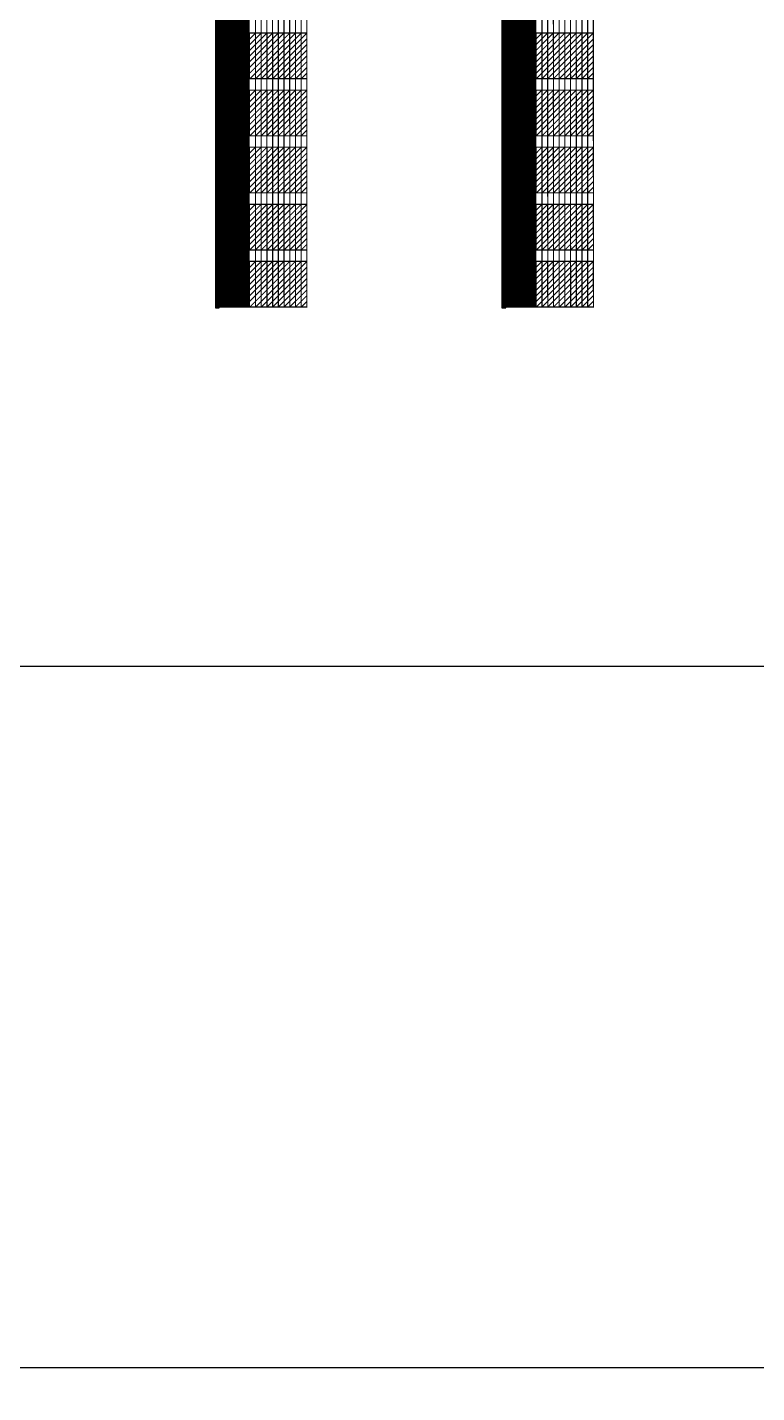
# Model space of a CAD drawing. Header units: millimetres. Extents: x -51 to 51, y -51 to 51.
# Drawn here: x -0.05 to 6.34, y -28.61 to -16.65 of the extents above; entities that cross this region are included whole.
import ezdxf

# ---------------------------------------------------------------- set-up
doc = ezdxf.new("R2010")
doc.units = ezdxf.units.MM
doc.linetypes.add('DASHED', pattern=[19.05, 12.7, -6.35])
for name, color, linetype in [('bottom_SU8', 5, 'Continuous'), ('metal', 43, 'Continuous'), ('Pt_pads', 1, 'Continuous'), ('reference', 18, 'DASHED')]:
    doc.layers.add(name, color=color, linetype=linetype)
doc.layers.add('top SU-8', color=3, linetype='Continuous', transparency=0.63)

msp = doc.modelspace()

# ---------------------------------------------------------------- linework, layer by layer
at = {"layer": 'bottom_SU8', "transparency": 33554544}
for points, const_width in [([(1.747, 5.93), (1.747, -19.102)], 0.3), ([(4.256, 5.93), (4.256, -19.102)], 0.3), ([(1.948, -19.096), (1.944, -3.196)], 0.01), ([(1.998, -19.096), (1.994, -3.196)], 0.01), ([(2.048, -19.096), (2.044, -3.196)], 0.01), ([(2.098, -19.096), (2.094, -3.196)], 0.01), ([(2.148, -19.096), (2.144, -3.196)], 0.01), ([(2.198, -19.096), (2.194, -3.196)], 0.01), ([(2.248, -19.096), (2.244, -3.196)], 0.01), ([(2.298, -19.096), (2.294, -3.196)], 0.01), ([(2.348, -19.096), (2.344, -3.196)], 0.01), ([(2.398, -19.096), (2.394, -3.192)], 0.01), ([(4.457, -19.096), (4.453, -3.196)], 0.01), ([(4.507, -19.096), (4.503, -3.196)], 0.01), ([(4.557, -19.096), (4.553, -3.196)], 0.01), ([(4.607, -19.096), (4.603, -3.196)], 0.01), ([(4.657, -19.096), (4.653, -3.196)], 0.01), ([(4.707, -19.096), (4.703, -3.196)], 0.01), ([(4.757, -19.096), (4.753, -3.196)], 0.01), ([(4.807, -19.096), (4.803, -3.196)], 0.01), ([(4.857, -19.096), (4.853, -3.196)], 0.01), ([(4.907, -19.096), (4.903, -3.192)], 0.01), ([(1.863, -16.831), (1.998, -16.696)], 0.01), ([(1.863, -16.881), (2.048, -16.696)], 0.01), ([(1.863, -16.931), (2.098, -16.696)], 0.01), ([(1.863, -16.981), (2.148, -16.696)], 0.01), ([(1.863, -17.031), (2.198, -16.696)], 0.01), ([(1.863, -17.081), (2.248, -16.696)], 0.01), ([(1.863, -16.696), (2.403, -16.696)], 0.01), ([(1.863, -16.781), (1.948, -16.696)], 0.01), ([(1.898, -17.096), (2.298, -16.696)], 0.01), ([(1.948, -17.096), (2.348, -16.696)], 0.01), ([(1.948, -17.096), (1.948, -16.696)], 0.01), ([(1.998, -17.096), (2.398, -16.696)], 0.01), ([(1.998, -17.096), (1.998, -16.696)], 0.01), ([(2.048, -17.096), (2.048, -16.696)], 0.01), ([(2.048, -17.096), (2.398, -16.746)], 0.01), ([(2.098, -17.096), (2.098, -16.696)], 0.01), ([(2.148, -17.096), (2.148, -16.696)], 0.01), ([(2.198, -17.096), (2.198, -16.696)], 0.01), ([(2.248, -17.096), (2.248, -16.696)], 0.01), ([(2.298, -17.096), (2.298, -16.696)], 0.01), ([(2.348, -17.096), (2.348, -16.696)], 0.01), ([(2.398, -17.096), (2.398, -16.696)], 0.01), ([(4.372, -16.831), (4.506, -16.696)], 0.01), ([(4.372, -16.881), (4.556, -16.696)], 0.01), ([(4.372, -16.931), (4.606, -16.696)], 0.01), ([(4.372, -16.981), (4.656, -16.696)], 0.01), ([(4.372, -17.031), (4.706, -16.696)], 0.01), ([(4.372, -17.081), (4.756, -16.696)], 0.01), ([(4.372, -16.696), (4.912, -16.696)], 0.01), ([(4.372, -16.781), (4.456, -16.696)], 0.01), ([(4.407, -17.096), (4.806, -16.696)], 0.01), ([(4.457, -17.096), (4.456, -16.696)], 0.01), ([(4.457, -17.096), (4.856, -16.696)], 0.01), ([(4.507, -17.096), (4.506, -16.696)], 0.01), ([(4.507, -17.096), (4.906, -16.696)], 0.01), ([(4.557, -17.096), (4.556, -16.696)], 0.01), ([(4.557, -17.096), (4.907, -16.746)], 0.01), ([(4.607, -17.096), (4.606, -16.696)], 0.01), ([(4.657, -17.096), (4.656, -16.696)], 0.01), ([(4.707, -17.096), (4.706, -16.696)], 0.01), ([(4.757, -17.096), (4.756, -16.696)], 0.01), ([(4.807, -17.096), (4.806, -16.696)], 0.01), ([(4.857, -17.096), (4.856, -16.696)], 0.01), ([(4.907, -17.096), (4.906, -16.696)], 0.01), ([(2.098, -17.096), (2.398, -16.796)], 0.01), ([(2.148, -17.096), (2.398, -16.846)], 0.01), ([(4.607, -17.096), (4.907, -16.796)], 0.01), ([(4.657, -17.096), (4.907, -16.846)], 0.01), ([(2.198, -17.096), (2.398, -16.896)], 0.01), ([(2.248, -17.096), (2.398, -16.946)], 0.01), ([(4.707, -17.096), (4.907, -16.896)], 0.01), ([(4.757, -17.096), (4.907, -16.946)], 0.01), ([(1.863, -17.096), (2.403, -17.096)], 0.01), ([(2.298, -17.096), (2.398, -16.996)], 0.01), ([(2.348, -17.096), (2.398, -17.046)], 0.01), ([(4.372, -17.096), (4.912, -17.096)], 0.01), ([(4.807, -17.096), (4.907, -16.996)], 0.01), ([(4.857, -17.096), (4.907, -17.046)], 0.01), ([(1.863, -17.331), (1.998, -17.196)], 0.01), ([(1.863, -17.381), (2.048, -17.196)], 0.01), ([(1.863, -17.431), (2.098, -17.196)], 0.01), ([(1.863, -17.481), (2.148, -17.196)], 0.01), ([(1.863, -17.531), (2.198, -17.196)], 0.01), ([(1.863, -17.581), (2.248, -17.196)], 0.01), ([(1.863, -17.196), (2.403, -17.196)], 0.01), ([(1.863, -17.281), (1.948, -17.196)], 0.01), ([(1.898, -17.596), (2.298, -17.196)], 0.01), ([(1.948, -17.596), (2.348, -17.196)], 0.01), ([(1.948, -17.596), (1.948, -17.196)], 0.01), ([(1.998, -17.596), (2.398, -17.196)], 0.01), ([(1.998, -17.596), (1.998, -17.196)], 0.01), ([(2.048, -17.596), (2.048, -17.196)], 0.01), ([(2.098, -17.596), (2.098, -17.196)], 0.01), ([(2.148, -17.596), (2.148, -17.196)], 0.01), ([(2.198, -17.596), (2.198, -17.196)], 0.01), ([(2.248, -17.596), (2.248, -17.196)], 0.01), ([(2.298, -17.596), (2.298, -17.196)], 0.01), ([(2.348, -17.596), (2.348, -17.196)], 0.01), ([(2.398, -17.596), (2.398, -17.196)], 0.01), ([(4.372, -17.331), (4.506, -17.196)], 0.01), ([(4.372, -17.381), (4.556, -17.196)], 0.01), ([(4.372, -17.431), (4.606, -17.196)], 0.01), ([(4.372, -17.481), (4.656, -17.196)], 0.01), ([(4.372, -17.531), (4.706, -17.196)], 0.01), ([(4.372, -17.581), (4.756, -17.196)], 0.01), ([(4.372, -17.196), (4.912, -17.196)], 0.01), ([(4.372, -17.281), (4.456, -17.196)], 0.01), ([(4.407, -17.596), (4.806, -17.196)], 0.01), ([(4.457, -17.596), (4.456, -17.196)], 0.01), ([(4.457, -17.596), (4.856, -17.196)], 0.01), ([(4.507, -17.596), (4.506, -17.196)], 0.01), ([(4.507, -17.596), (4.906, -17.196)], 0.01), ([(4.557, -17.596), (4.556, -17.196)], 0.01), ([(4.607, -17.596), (4.606, -17.196)], 0.01), ([(4.657, -17.596), (4.656, -17.196)], 0.01), ([(4.707, -17.596), (4.706, -17.196)], 0.01), ([(4.757, -17.596), (4.756, -17.196)], 0.01), ([(4.807, -17.596), (4.806, -17.196)], 0.01), ([(4.857, -17.596), (4.856, -17.196)], 0.01), ([(4.907, -17.596), (4.906, -17.196)], 0.01), ([(2.048, -17.596), (2.398, -17.246)], 0.01), ([(2.098, -17.596), (2.398, -17.296)], 0.01), ([(2.148, -17.596), (2.398, -17.346)], 0.01), ([(4.557, -17.596), (4.907, -17.246)], 0.01), ([(4.607, -17.596), (4.907, -17.296)], 0.01), ([(4.657, -17.596), (4.907, -17.346)], 0.01), ([(2.198, -17.596), (2.398, -17.396)], 0.01), ([(2.248, -17.596), (2.398, -17.446)], 0.01), ([(4.707, -17.596), (4.907, -17.396)], 0.01), ([(4.757, -17.596), (4.907, -17.446)], 0.01), ([(2.298, -17.596), (2.398, -17.496)], 0.01), ([(2.348, -17.596), (2.398, -17.546)], 0.01), ([(4.807, -17.596), (4.907, -17.496)], 0.01), ([(4.857, -17.596), (4.907, -17.546)], 0.01), ([(1.863, -17.596), (2.403, -17.596)], 0.01), ([(1.863, -17.831), (1.998, -17.696)], 0.01), ([(1.863, -17.881), (2.048, -17.696)], 0.01), ([(1.863, -17.931), (2.098, -17.696)], 0.01), ([(1.863, -17.981), (2.148, -17.696)], 0.01), ([(1.863, -18.031), (2.198, -17.696)], 0.01), ([(1.863, -18.081), (2.248, -17.696)], 0.01), ([(1.863, -17.696), (2.403, -17.696)], 0.01), ([(1.863, -17.781), (1.948, -17.696)], 0.01), ([(1.898, -18.096), (2.298, -17.696)], 0.01), ([(1.948, -18.096), (2.348, -17.696)], 0.01), ([(1.948, -18.096), (1.948, -17.696)], 0.01), ([(1.998, -18.096), (2.398, -17.696)], 0.01), ([(1.998, -18.096), (1.998, -17.696)], 0.01), ([(2.048, -18.096), (2.048, -17.696)], 0.01), ([(2.098, -18.096), (2.098, -17.696)], 0.01), ([(2.148, -18.096), (2.148, -17.696)], 0.01), ([(2.198, -18.096), (2.198, -17.696)], 0.01), ([(2.248, -18.096), (2.248, -17.696)], 0.01), ([(2.298, -18.096), (2.298, -17.696)], 0.01), ([(2.348, -18.096), (2.348, -17.696)], 0.01), ([(2.398, -18.096), (2.398, -17.696)], 0.01), ([(4.372, -17.596), (4.912, -17.596)], 0.01), ([(4.372, -17.831), (4.506, -17.696)], 0.01), ([(4.372, -17.881), (4.556, -17.696)], 0.01), ([(4.372, -17.931), (4.606, -17.696)], 0.01), ([(4.372, -17.981), (4.656, -17.696)], 0.01), ([(4.372, -18.031), (4.706, -17.696)], 0.01), ([(4.372, -18.081), (4.756, -17.696)], 0.01), ([(4.372, -17.696), (4.912, -17.696)], 0.01), ([(4.372, -17.781), (4.456, -17.696)], 0.01), ([(4.407, -18.096), (4.806, -17.696)], 0.01), ([(4.457, -18.096), (4.456, -17.696)], 0.01), ([(4.457, -18.096), (4.856, -17.696)], 0.01), ([(4.507, -18.096), (4.506, -17.696)], 0.01), ([(4.507, -18.096), (4.906, -17.696)], 0.01), ([(4.557, -18.096), (4.556, -17.696)], 0.01), ([(4.607, -18.096), (4.606, -17.696)], 0.01), ([(4.657, -18.096), (4.656, -17.696)], 0.01), ([(4.707, -18.096), (4.706, -17.696)], 0.01), ([(4.757, -18.096), (4.756, -17.696)], 0.01), ([(4.807, -18.096), (4.806, -17.696)], 0.01), ([(4.857, -18.096), (4.856, -17.696)], 0.01), ([(4.907, -18.096), (4.906, -17.696)], 0.01), ([(2.048, -18.096), (2.398, -17.746)], 0.01), ([(2.098, -18.096), (2.398, -17.796)], 0.01), ([(4.557, -18.096), (4.907, -17.746)], 0.01), ([(4.607, -18.096), (4.907, -17.796)], 0.01), ([(2.148, -18.096), (2.398, -17.846)], 0.01), ([(2.198, -18.096), (2.398, -17.896)], 0.01), ([(2.248, -18.096), (2.398, -17.946)], 0.01), ([(4.657, -18.096), (4.907, -17.846)], 0.01), ([(4.707, -18.096), (4.907, -17.896)], 0.01), ([(4.757, -18.096), (4.907, -17.946)], 0.01), ([(2.298, -18.096), (2.398, -17.996)], 0.01), ([(2.348, -18.096), (2.398, -18.046)], 0.01), ([(4.807, -18.096), (4.907, -17.996)], 0.01), ([(4.857, -18.096), (4.907, -18.046)], 0.01), ([(1.863, -18.096), (2.403, -18.096)], 0.01), ([(4.372, -18.096), (4.912, -18.096)], 0.01), ([(1.863, -18.331), (1.998, -18.196)], 0.01), ([(1.863, -18.381), (2.048, -18.196)], 0.01), ([(1.863, -18.431), (2.098, -18.196)], 0.01), ([(1.863, -18.481), (2.148, -18.196)], 0.01), ([(1.863, -18.531), (2.198, -18.196)], 0.01), ([(1.863, -18.581), (2.248, -18.196)], 0.01), ([(1.863, -18.196), (2.403, -18.196)], 0.01), ([(1.863, -18.281), (1.948, -18.196)], 0.01), ([(1.898, -18.596), (2.298, -18.196)], 0.01), ([(1.948, -18.596), (2.348, -18.196)], 0.01), ([(1.948, -18.596), (1.948, -18.196)], 0.01), ([(1.998, -18.596), (2.398, -18.196)], 0.01), ([(1.998, -18.596), (1.998, -18.196)], 0.01), ([(2.048, -18.596), (2.048, -18.196)], 0.01), ([(2.048, -18.596), (2.398, -18.246)], 0.01), ([(2.098, -18.596), (2.098, -18.196)], 0.01), ([(2.098, -18.596), (2.398, -18.296)], 0.01), ([(2.148, -18.596), (2.148, -18.196)], 0.01), ([(2.198, -18.596), (2.198, -18.196)], 0.01), ([(2.248, -18.596), (2.248, -18.196)], 0.01), ([(2.298, -18.596), (2.298, -18.196)], 0.01), ([(2.348, -18.596), (2.348, -18.196)], 0.01), ([(2.398, -18.596), (2.398, -18.196)], 0.01), ([(4.372, -18.331), (4.506, -18.196)], 0.01), ([(4.372, -18.381), (4.556, -18.196)], 0.01), ([(4.372, -18.431), (4.606, -18.196)], 0.01), ([(4.372, -18.481), (4.656, -18.196)], 0.01), ([(4.372, -18.531), (4.706, -18.196)], 0.01), ([(4.372, -18.581), (4.756, -18.196)], 0.01), ([(4.372, -18.196), (4.912, -18.196)], 0.01), ([(4.372, -18.281), (4.456, -18.196)], 0.01), ([(4.407, -18.596), (4.806, -18.196)], 0.01), ([(4.457, -18.596), (4.456, -18.196)], 0.01), ([(4.457, -18.596), (4.856, -18.196)], 0.01), ([(4.507, -18.596), (4.506, -18.196)], 0.01), ([(4.507, -18.596), (4.906, -18.196)], 0.01), ([(4.557, -18.596), (4.556, -18.196)], 0.01), ([(4.557, -18.596), (4.907, -18.246)], 0.01), ([(4.607, -18.596), (4.606, -18.196)], 0.01), ([(4.607, -18.596), (4.907, -18.296)], 0.01), ([(4.657, -18.596), (4.656, -18.196)], 0.01), ([(4.707, -18.596), (4.706, -18.196)], 0.01), ([(4.757, -18.596), (4.756, -18.196)], 0.01), ([(4.807, -18.596), (4.806, -18.196)], 0.01), ([(4.857, -18.596), (4.856, -18.196)], 0.01), ([(4.907, -18.596), (4.906, -18.196)], 0.01), ([(2.148, -18.596), (2.398, -18.346)], 0.01), ([(2.198, -18.596), (2.398, -18.396)], 0.01), ([(4.657, -18.596), (4.907, -18.346)], 0.01), ([(4.707, -18.596), (4.907, -18.396)], 0.01), ([(2.248, -18.596), (2.398, -18.446)], 0.01), ([(2.298, -18.596), (2.398, -18.496)], 0.01), ([(4.757, -18.596), (4.907, -18.446)], 0.01), ([(4.807, -18.596), (4.907, -18.496)], 0.01), ([(1.863, -18.596), (2.403, -18.596)], 0.01), ([(2.348, -18.596), (2.398, -18.546)], 0.01), ([(4.372, -18.596), (4.912, -18.596)], 0.01), ([(4.857, -18.596), (4.907, -18.546)], 0.01), ([(1.863, -18.831), (1.998, -18.696)], 0.01), ([(1.863, -18.881), (2.048, -18.696)], 0.01), ([(1.863, -18.931), (2.098, -18.696)], 0.01), ([(1.863, -18.981), (2.148, -18.696)], 0.01), ([(1.863, -19.031), (2.198, -18.696)], 0.01), ([(1.863, -19.081), (2.248, -18.696)], 0.01), ([(1.863, -18.696), (2.403, -18.696)], 0.01), ([(1.863, -18.781), (1.948, -18.696)], 0.01), ([(1.898, -19.096), (2.298, -18.696)], 0.01), ([(1.948, -19.096), (2.348, -18.696)], 0.01), ([(1.948, -19.096), (1.948, -18.696)], 0.01), ([(1.998, -19.096), (2.398, -18.696)], 0.01), ([(1.998, -19.096), (1.998, -18.696)], 0.01), ([(2.048, -19.096), (2.048, -18.696)], 0.01), ([(2.048, -19.096), (2.398, -18.746)], 0.01), ([(2.098, -19.096), (2.098, -18.696)], 0.01), ([(2.148, -19.096), (2.148, -18.696)], 0.01), ([(2.198, -19.096), (2.198, -18.696)], 0.01), ([(2.248, -19.096), (2.248, -18.696)], 0.01), ([(2.298, -19.096), (2.298, -18.696)], 0.01), ([(2.348, -19.096), (2.348, -18.696)], 0.01), ([(2.398, -19.096), (2.398, -18.696)], 0.01), ([(4.372, -18.831), (4.506, -18.696)], 0.01), ([(4.372, -18.881), (4.556, -18.696)], 0.01), ([(4.372, -18.931), (4.606, -18.696)], 0.01), ([(4.372, -18.981), (4.656, -18.696)], 0.01), ([(4.372, -19.031), (4.706, -18.696)], 0.01), ([(4.372, -19.081), (4.756, -18.696)], 0.01), ([(4.372, -18.696), (4.912, -18.696)], 0.01), ([(4.372, -18.781), (4.456, -18.696)], 0.01), ([(4.407, -19.096), (4.806, -18.696)], 0.01), ([(4.457, -19.096), (4.456, -18.696)], 0.01), ([(4.457, -19.096), (4.856, -18.696)], 0.01), ([(4.507, -19.096), (4.506, -18.696)], 0.01), ([(4.507, -19.096), (4.906, -18.696)], 0.01), ([(4.557, -19.096), (4.556, -18.696)], 0.01), ([(4.557, -19.096), (4.907, -18.746)], 0.01), ([(4.607, -19.096), (4.606, -18.696)], 0.01), ([(4.657, -19.096), (4.656, -18.696)], 0.01), ([(4.707, -19.096), (4.706, -18.696)], 0.01), ([(4.757, -19.096), (4.756, -18.696)], 0.01), ([(4.807, -19.096), (4.806, -18.696)], 0.01), ([(4.857, -19.096), (4.856, -18.696)], 0.01), ([(4.907, -19.096), (4.906, -18.696)], 0.01), ([(2.098, -19.096), (2.398, -18.796)], 0.01), ([(2.148, -19.096), (2.398, -18.846)], 0.01), ([(2.198, -19.096), (2.398, -18.896)], 0.01), ([(4.607, -19.096), (4.907, -18.796)], 0.01), ([(4.657, -19.096), (4.907, -18.846)], 0.01), ([(4.707, -19.096), (4.907, -18.896)], 0.01), ([(2.248, -19.096), (2.398, -18.946)], 0.01), ([(2.298, -19.096), (2.398, -18.996)], 0.01), ([(4.757, -19.096), (4.907, -18.946)], 0.01), ([(4.807, -19.096), (4.907, -18.996)], 0.01), ([(1.863, -19.096), (2.403, -19.096)], 0.01), ([(2.348, -19.096), (2.398, -19.046)], 0.01), ([(4.372, -19.096), (4.912, -19.096)], 0.01), ([(4.857, -19.096), (4.907, -19.046)], 0.01)]:
    msp.add_lwpolyline(points, dxfattribs=dict(at, const_width=const_width))
at = {"layer": 'metal', "transparency": 33554544}
for points, const_width in [([(1.641, -17.096), (1.641, 7.055)], 0.004), ([(4.15, -17.096), (4.15, 7.055)], 0.004), ([(1.632, -17.596), (1.632, 6.458)], 0.004), ([(4.141, -17.596), (4.141, 6.458)], 0.004), ([(1.623, -18.096), (1.623, 6.456)], 0.004), ([(4.132, -18.096), (4.132, 6.456)], 0.004), ([(1.605, -19.096), (1.605, 5.889)], 0.004), ([(1.614, -18.596), (1.614, 5.894)], 0.004), ([(4.114, -19.096), (4.114, 5.889)], 0.004), ([(4.123, -18.596), (4.123, 5.894)], 0.004), ([(1.888, -16.805), (1.998, -16.696)], 0.006), ([(1.888, -16.855), (2.048, -16.696)], 0.006), ([(1.888, -16.906), (2.098, -16.696)], 0.006), ([(1.888, -16.956), (2.148, -16.696)], 0.006), ([(1.888, -17.006), (2.198, -16.696)], 0.006), ([(1.888, -17.056), (2.248, -16.696)], 0.006), ([(1.888, -16.696), (2.401, -16.696)], 0.006), ([(1.888, -16.755), (1.948, -16.696)], 0.006), ([(1.898, -17.096), (2.298, -16.696)], 0.006), ([(1.948, -17.096), (2.348, -16.696)], 0.006), ([(1.948, -17.096), (1.948, -16.696)], 0.006), ([(1.998, -17.096), (2.398, -16.696)], 0.006), ([(1.998, -17.096), (1.998, -16.696)], 0.006), ([(2.048, -17.096), (2.048, -16.696)], 0.006), ([(2.048, -17.096), (2.398, -16.746)], 0.006), ([(2.098, -17.096), (2.098, -16.696)], 0.006), ([(2.148, -17.096), (2.148, -16.696)], 0.006), ([(2.198, -17.096), (2.198, -16.696)], 0.006), ([(2.248, -17.096), (2.248, -16.696)], 0.006), ([(2.298, -17.096), (2.298, -16.696)], 0.006), ([(2.348, -17.096), (2.348, -16.696)], 0.006), ([(2.398, -17.096), (2.398, -16.696)], 0.006), ([(4.397, -16.805), (4.506, -16.696)], 0.006), ([(4.397, -16.855), (4.556, -16.696)], 0.006), ([(4.397, -16.906), (4.606, -16.696)], 0.006), ([(4.397, -16.956), (4.656, -16.696)], 0.006), ([(4.397, -17.006), (4.706, -16.696)], 0.006), ([(4.397, -17.056), (4.756, -16.696)], 0.006), ([(4.397, -16.696), (4.909, -16.696)], 0.006), ([(4.397, -16.755), (4.456, -16.696)], 0.006), ([(4.407, -17.096), (4.806, -16.696)], 0.006), ([(4.457, -17.096), (4.456, -16.696)], 0.006), ([(4.457, -17.096), (4.856, -16.696)], 0.006), ([(4.507, -17.096), (4.506, -16.696)], 0.006), ([(4.507, -17.096), (4.906, -16.696)], 0.006), ([(4.557, -17.096), (4.556, -16.696)], 0.006), ([(4.557, -17.096), (4.907, -16.746)], 0.006), ([(4.607, -17.096), (4.606, -16.696)], 0.006), ([(4.657, -17.096), (4.656, -16.696)], 0.006), ([(4.707, -17.096), (4.706, -16.696)], 0.006), ([(4.757, -17.096), (4.756, -16.696)], 0.006), ([(4.807, -17.096), (4.806, -16.696)], 0.006), ([(4.857, -17.096), (4.856, -16.696)], 0.006), ([(4.907, -17.096), (4.906, -16.696)], 0.006), ([(2.098, -17.096), (2.398, -16.796)], 0.006), ([(2.148, -17.096), (2.398, -16.846)], 0.006), ([(4.607, -17.096), (4.907, -16.796)], 0.006), ([(4.657, -17.096), (4.907, -16.846)], 0.006), ([(2.198, -17.096), (2.398, -16.896)], 0.006), ([(2.248, -17.096), (2.398, -16.946)], 0.006), ([(4.707, -17.096), (4.907, -16.896)], 0.006), ([(4.757, -17.096), (4.907, -16.946)], 0.006), ([(1.886, -17.096), (2.401, -17.096)], 0.006), ([(2.298, -17.096), (2.398, -16.996)], 0.006), ([(2.348, -17.096), (2.398, -17.046)], 0.006), ([(4.395, -17.096), (4.91, -17.096)], 0.006), ([(4.807, -17.096), (4.907, -16.996)], 0.006), ([(4.857, -17.096), (4.907, -17.046)], 0.006), ([(1.888, -17.305), (1.998, -17.196)], 0.006), ([(1.888, -17.355), (2.048, -17.196)], 0.006), ([(1.888, -17.406), (2.098, -17.196)], 0.006), ([(1.888, -17.456), (2.148, -17.196)], 0.006), ([(1.888, -17.506), (2.198, -17.196)], 0.006), ([(1.888, -17.556), (2.248, -17.196)], 0.006), ([(1.888, -17.196), (2.401, -17.196)], 0.006), ([(1.888, -17.255), (1.948, -17.196)], 0.006), ([(1.898, -17.596), (2.298, -17.196)], 0.006), ([(1.948, -17.596), (2.348, -17.196)], 0.006), ([(1.948, -17.596), (1.948, -17.196)], 0.006), ([(1.998, -17.596), (2.398, -17.196)], 0.006), ([(1.998, -17.596), (1.998, -17.196)], 0.006), ([(2.048, -17.596), (2.048, -17.196)], 0.006), ([(2.098, -17.596), (2.098, -17.196)], 0.006), ([(2.148, -17.596), (2.148, -17.196)], 0.006), ([(2.198, -17.596), (2.198, -17.196)], 0.006), ([(2.248, -17.596), (2.248, -17.196)], 0.006), ([(2.298, -17.596), (2.298, -17.196)], 0.006), ([(2.348, -17.596), (2.348, -17.196)], 0.006), ([(2.398, -17.596), (2.398, -17.196)], 0.006), ([(4.397, -17.305), (4.506, -17.196)], 0.006), ([(4.397, -17.355), (4.556, -17.196)], 0.006), ([(4.397, -17.406), (4.606, -17.196)], 0.006), ([(4.397, -17.456), (4.656, -17.196)], 0.006), ([(4.397, -17.506), (4.706, -17.196)], 0.006), ([(4.397, -17.556), (4.756, -17.196)], 0.006), ([(4.397, -17.196), (4.909, -17.196)], 0.006), ([(4.397, -17.255), (4.456, -17.196)], 0.006), ([(4.407, -17.596), (4.806, -17.196)], 0.006), ([(4.457, -17.596), (4.456, -17.196)], 0.006), ([(4.457, -17.596), (4.856, -17.196)], 0.006), ([(4.507, -17.596), (4.506, -17.196)], 0.006), ([(4.507, -17.596), (4.906, -17.196)], 0.006), ([(4.557, -17.596), (4.556, -17.196)], 0.006), ([(4.607, -17.596), (4.606, -17.196)], 0.006), ([(4.657, -17.596), (4.656, -17.196)], 0.006), ([(4.707, -17.596), (4.706, -17.196)], 0.006), ([(4.757, -17.596), (4.756, -17.196)], 0.006), ([(4.807, -17.596), (4.806, -17.196)], 0.006), ([(4.857, -17.596), (4.856, -17.196)], 0.006), ([(4.907, -17.596), (4.906, -17.196)], 0.006), ([(2.048, -17.596), (2.398, -17.246)], 0.006), ([(2.098, -17.596), (2.398, -17.296)], 0.006), ([(2.148, -17.596), (2.398, -17.346)], 0.006), ([(4.557, -17.596), (4.907, -17.246)], 0.006), ([(4.607, -17.596), (4.907, -17.296)], 0.006), ([(4.657, -17.596), (4.907, -17.346)], 0.006), ([(2.198, -17.596), (2.398, -17.396)], 0.006), ([(2.248, -17.596), (2.398, -17.446)], 0.006), ([(4.707, -17.596), (4.907, -17.396)], 0.006), ([(4.757, -17.596), (4.907, -17.446)], 0.006), ([(2.298, -17.596), (2.398, -17.496)], 0.006), ([(2.348, -17.596), (2.398, -17.546)], 0.006), ([(4.807, -17.596), (4.907, -17.496)], 0.006), ([(4.857, -17.596), (4.907, -17.546)], 0.006), ([(1.886, -17.596), (2.401, -17.596)], 0.006), ([(1.888, -17.805), (1.998, -17.696)], 0.006), ([(1.888, -17.855), (2.048, -17.696)], 0.006), ([(1.888, -17.906), (2.098, -17.696)], 0.006), ([(1.888, -17.956), (2.148, -17.696)], 0.006), ([(1.888, -18.006), (2.198, -17.696)], 0.006), ([(1.888, -18.056), (2.248, -17.696)], 0.006), ([(1.888, -17.696), (2.401, -17.696)], 0.006), ([(1.888, -17.755), (1.948, -17.696)], 0.006), ([(1.898, -18.096), (2.298, -17.696)], 0.006), ([(1.948, -18.096), (2.348, -17.696)], 0.006), ([(1.948, -18.096), (1.948, -17.696)], 0.006), ([(1.998, -18.096), (2.398, -17.696)], 0.006), ([(1.998, -18.096), (1.998, -17.696)], 0.006), ([(2.048, -18.096), (2.048, -17.696)], 0.006), ([(2.098, -18.096), (2.098, -17.696)], 0.006), ([(2.148, -18.096), (2.148, -17.696)], 0.006), ([(2.198, -18.096), (2.198, -17.696)], 0.006), ([(2.248, -18.096), (2.248, -17.696)], 0.006), ([(2.298, -18.096), (2.298, -17.696)], 0.006), ([(2.348, -18.096), (2.348, -17.696)], 0.006), ([(2.398, -18.096), (2.398, -17.696)], 0.006), ([(4.395, -17.596), (4.91, -17.596)], 0.006), ([(4.397, -17.805), (4.506, -17.696)], 0.006), ([(4.397, -17.855), (4.556, -17.696)], 0.006), ([(4.397, -17.906), (4.606, -17.696)], 0.006), ([(4.397, -17.956), (4.656, -17.696)], 0.006), ([(4.397, -18.006), (4.706, -17.696)], 0.006), ([(4.397, -18.056), (4.756, -17.696)], 0.006), ([(4.397, -17.696), (4.909, -17.696)], 0.006), ([(4.397, -17.755), (4.456, -17.696)], 0.006), ([(4.407, -18.096), (4.806, -17.696)], 0.006), ([(4.457, -18.096), (4.456, -17.696)], 0.006), ([(4.457, -18.096), (4.856, -17.696)], 0.006), ([(4.507, -18.096), (4.506, -17.696)], 0.006), ([(4.507, -18.096), (4.906, -17.696)], 0.006), ([(4.557, -18.096), (4.556, -17.696)], 0.006), ([(4.607, -18.096), (4.606, -17.696)], 0.006), ([(4.657, -18.096), (4.656, -17.696)], 0.006), ([(4.707, -18.096), (4.706, -17.696)], 0.006), ([(4.757, -18.096), (4.756, -17.696)], 0.006), ([(4.807, -18.096), (4.806, -17.696)], 0.006), ([(4.857, -18.096), (4.856, -17.696)], 0.006), ([(4.907, -18.096), (4.906, -17.696)], 0.006), ([(2.048, -18.096), (2.398, -17.746)], 0.006), ([(2.098, -18.096), (2.398, -17.796)], 0.006), ([(4.557, -18.096), (4.907, -17.746)], 0.006), ([(4.607, -18.096), (4.907, -17.796)], 0.006), ([(2.148, -18.096), (2.398, -17.846)], 0.006), ([(2.198, -18.096), (2.398, -17.896)], 0.006), ([(4.657, -18.096), (4.907, -17.846)], 0.006), ([(4.707, -18.096), (4.907, -17.896)], 0.006), ([(2.248, -18.096), (2.398, -17.946)], 0.006), ([(2.298, -18.096), (2.398, -17.996)], 0.006), ([(2.348, -18.096), (2.398, -18.046)], 0.006), ([(4.757, -18.096), (4.907, -17.946)], 0.006), ([(4.807, -18.096), (4.907, -17.996)], 0.006), ([(4.857, -18.096), (4.907, -18.046)], 0.006), ([(1.886, -18.096), (2.401, -18.096)], 0.006), ([(4.395, -18.096), (4.91, -18.096)], 0.006), ([(1.888, -18.305), (1.998, -18.196)], 0.006), ([(1.888, -18.355), (2.048, -18.196)], 0.006), ([(1.888, -18.406), (2.098, -18.196)], 0.006), ([(1.888, -18.456), (2.148, -18.196)], 0.006), ([(1.888, -18.506), (2.198, -18.196)], 0.006), ([(1.888, -18.556), (2.248, -18.196)], 0.006), ([(1.888, -18.196), (2.401, -18.196)], 0.006), ([(1.888, -18.255), (1.948, -18.196)], 0.006), ([(1.898, -18.596), (2.298, -18.196)], 0.006), ([(1.948, -18.596), (2.348, -18.196)], 0.006), ([(1.948, -18.596), (1.948, -18.196)], 0.006), ([(1.998, -18.596), (2.398, -18.196)], 0.006), ([(1.998, -18.596), (1.998, -18.196)], 0.006), ([(2.048, -18.596), (2.048, -18.196)], 0.006), ([(2.048, -18.596), (2.398, -18.246)], 0.006), ([(2.098, -18.596), (2.098, -18.196)], 0.006), ([(2.098, -18.596), (2.398, -18.296)], 0.006), ([(2.148, -18.596), (2.148, -18.196)], 0.006), ([(2.198, -18.596), (2.198, -18.196)], 0.006), ([(2.248, -18.596), (2.248, -18.196)], 0.006), ([(2.298, -18.596), (2.298, -18.196)], 0.006), ([(2.348, -18.596), (2.348, -18.196)], 0.006), ([(2.398, -18.596), (2.398, -18.196)], 0.006), ([(4.397, -18.305), (4.506, -18.196)], 0.006), ([(4.397, -18.355), (4.556, -18.196)], 0.006), ([(4.397, -18.406), (4.606, -18.196)], 0.006), ([(4.397, -18.456), (4.656, -18.196)], 0.006), ([(4.397, -18.506), (4.706, -18.196)], 0.006), ([(4.397, -18.556), (4.756, -18.196)], 0.006), ([(4.397, -18.196), (4.909, -18.196)], 0.006), ([(4.397, -18.255), (4.456, -18.196)], 0.006), ([(4.407, -18.596), (4.806, -18.196)], 0.006), ([(4.457, -18.596), (4.456, -18.196)], 0.006), ([(4.457, -18.596), (4.856, -18.196)], 0.006), ([(4.507, -18.596), (4.506, -18.196)], 0.006), ([(4.507, -18.596), (4.906, -18.196)], 0.006), ([(4.557, -18.596), (4.556, -18.196)], 0.006), ([(4.557, -18.596), (4.907, -18.246)], 0.006), ([(4.607, -18.596), (4.606, -18.196)], 0.006), ([(4.607, -18.596), (4.907, -18.296)], 0.006), ([(4.657, -18.596), (4.656, -18.196)], 0.006), ([(4.707, -18.596), (4.706, -18.196)], 0.006), ([(4.757, -18.596), (4.756, -18.196)], 0.006), ([(4.807, -18.596), (4.806, -18.196)], 0.006), ([(4.857, -18.596), (4.856, -18.196)], 0.006), ([(4.907, -18.596), (4.906, -18.196)], 0.006), ([(2.148, -18.596), (2.398, -18.346)], 0.006), ([(2.198, -18.596), (2.398, -18.396)], 0.006), ([(4.657, -18.596), (4.907, -18.346)], 0.006), ([(4.707, -18.596), (4.907, -18.396)], 0.006), ([(2.248, -18.596), (2.398, -18.446)], 0.006), ([(2.298, -18.596), (2.398, -18.496)], 0.006), ([(4.757, -18.596), (4.907, -18.446)], 0.006), ([(4.807, -18.596), (4.907, -18.496)], 0.006), ([(1.886, -18.596), (2.401, -18.596)], 0.006), ([(2.348, -18.596), (2.398, -18.546)], 0.006), ([(4.395, -18.596), (4.91, -18.596)], 0.006), ([(4.857, -18.596), (4.907, -18.546)], 0.006), ([(1.888, -18.805), (1.998, -18.696)], 0.006), ([(1.888, -18.855), (2.048, -18.696)], 0.006), ([(1.888, -18.906), (2.098, -18.696)], 0.006), ([(1.888, -18.956), (2.148, -18.696)], 0.006), ([(1.888, -19.006), (2.198, -18.696)], 0.006), ([(1.888, -19.056), (2.248, -18.696)], 0.006), ([(1.888, -18.696), (2.401, -18.696)], 0.006), ([(1.888, -18.755), (1.948, -18.696)], 0.006), ([(1.898, -19.096), (2.298, -18.696)], 0.006), ([(1.948, -19.096), (2.348, -18.696)], 0.006), ([(1.948, -19.096), (1.948, -18.696)], 0.006), ([(1.998, -19.096), (2.398, -18.696)], 0.006), ([(1.998, -19.096), (1.998, -18.696)], 0.006), ([(2.048, -19.096), (2.048, -18.696)], 0.006), ([(2.048, -19.096), (2.398, -18.746)], 0.006), ([(2.098, -19.096), (2.098, -18.696)], 0.006), ([(2.148, -19.096), (2.148, -18.696)], 0.006), ([(2.198, -19.096), (2.198, -18.696)], 0.006), ([(2.248, -19.096), (2.248, -18.696)], 0.006), ([(2.298, -19.096), (2.298, -18.696)], 0.006), ([(2.348, -19.096), (2.348, -18.696)], 0.006), ([(2.398, -19.096), (2.398, -18.696)], 0.006), ([(4.397, -18.805), (4.506, -18.696)], 0.006), ([(4.397, -18.855), (4.556, -18.696)], 0.006), ([(4.397, -18.906), (4.606, -18.696)], 0.006), ([(4.397, -18.956), (4.656, -18.696)], 0.006), ([(4.397, -19.006), (4.706, -18.696)], 0.006), ([(4.397, -19.056), (4.756, -18.696)], 0.006), ([(4.397, -18.696), (4.909, -18.696)], 0.006), ([(4.397, -18.755), (4.456, -18.696)], 0.006), ([(4.407, -19.096), (4.806, -18.696)], 0.006), ([(4.457, -19.096), (4.456, -18.696)], 0.006), ([(4.457, -19.096), (4.856, -18.696)], 0.006), ([(4.507, -19.096), (4.506, -18.696)], 0.006), ([(4.507, -19.096), (4.906, -18.696)], 0.006), ([(4.557, -19.096), (4.556, -18.696)], 0.006), ([(4.557, -19.096), (4.907, -18.746)], 0.006), ([(4.607, -19.096), (4.606, -18.696)], 0.006), ([(4.657, -19.096), (4.656, -18.696)], 0.006), ([(4.707, -19.096), (4.706, -18.696)], 0.006), ([(4.757, -19.096), (4.756, -18.696)], 0.006), ([(4.807, -19.096), (4.806, -18.696)], 0.006), ([(4.857, -19.096), (4.856, -18.696)], 0.006), ([(4.907, -19.096), (4.906, -18.696)], 0.006), ([(2.098, -19.096), (2.398, -18.796)], 0.006), ([(2.148, -19.096), (2.398, -18.846)], 0.006), ([(2.198, -19.096), (2.398, -18.896)], 0.006), ([(4.607, -19.096), (4.907, -18.796)], 0.006), ([(4.657, -19.096), (4.907, -18.846)], 0.006), ([(4.707, -19.096), (4.907, -18.896)], 0.006), ([(2.248, -19.096), (2.398, -18.946)], 0.006), ([(2.298, -19.096), (2.398, -18.996)], 0.006), ([(4.757, -19.096), (4.907, -18.946)], 0.006), ([(4.807, -19.096), (4.907, -18.996)], 0.006), ([(1.886, -19.096), (2.401, -19.096)], 0.006), ([(2.348, -19.096), (2.398, -19.046)], 0.006), ([(4.395, -19.096), (4.91, -19.096)], 0.006), ([(4.857, -19.096), (4.907, -19.046)], 0.006)]:
    msp.add_lwpolyline(points, dxfattribs=dict(at, const_width=const_width))
for points in [[(1.641, -16.696), (1.893, -16.696), (1.893, -17.096), (1.641, -17.096)], [(4.15, -16.696), (4.402, -16.696), (4.402, -17.096), (4.15, -17.096)], [(1.632, -17.196), (1.893, -17.196), (1.893, -17.596), (1.632, -17.596)], [(4.141, -17.196), (4.402, -17.196), (4.402, -17.596), (4.141, -17.596)], [(1.623, -17.696), (1.893, -17.696), (1.893, -18.096), (1.623, -18.096)], [(4.132, -17.696), (4.402, -17.696), (4.402, -18.096), (4.132, -18.096)], [(1.614, -18.196), (1.893, -18.196), (1.893, -18.596), (1.614, -18.596)], [(4.123, -18.196), (4.402, -18.196), (4.402, -18.596), (4.123, -18.596)], [(1.605, -18.696), (1.893, -18.696), (1.893, -19.096), (1.605, -19.096)], [(4.114, -18.696), (4.402, -18.696), (4.402, -19.096), (4.114, -19.096)], [(-21.704, -22.241), (21.426, -22.241), (21.426, -28.39), (-21.704, -28.39)]]:
    msp.add_lwpolyline(points, close=True, dxfattribs=at)
at = {"layer": 'Pt_pads', "transparency": 33554544}
msp.add_lwpolyline([(-21.704, -22.241), (21.426, -22.241), (21.426, -28.39), (-21.704, -28.39)], close=True, dxfattribs=at)
at = {"layer": 'reference'}
msp.add_circle((0, 0), 38.1, dxfattribs=at)
at = {"layer": 'top SU-8', "transparency": 33554544}
for points in [[(1.897, -3.169), (1.597, -3.169), (1.597, -19.102), (1.63, -19.102)], [(4.406, -3.169), (4.106, -3.169), (4.106, -19.102), (4.139, -19.102)]]:
    msp.add_lwpolyline(points, close=True, dxfattribs=at)

doc.saveas('drawing.dxf')
